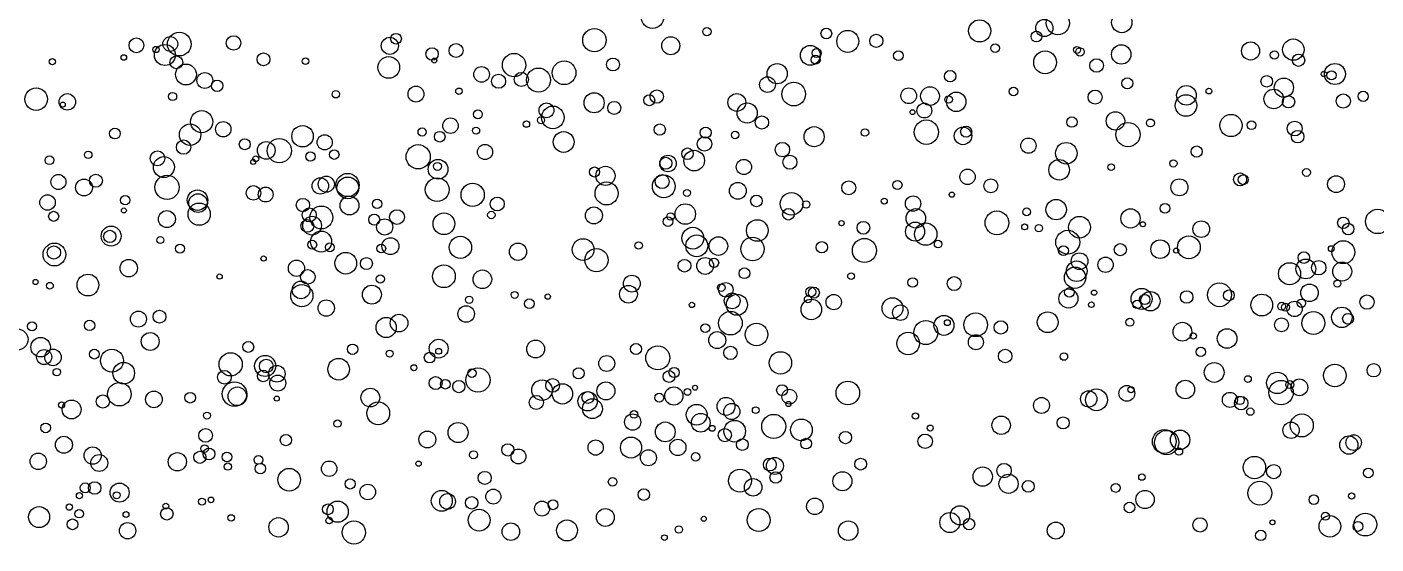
# Model space of a CAD drawing. Extents: x -296 to 296, y -196 to 196.
# Drawn here: x -12.3 to 70.2, y -195.4 to -163.7 of the extents above; entities that cross this region are included whole.
import ezdxf

# ---------------------------------------------------------------- set-up
doc = ezdxf.new("R2010")
doc.units = 0

msp = doc.modelspace()

# ---------------------------------------------------------------- linework, layer by layer
at = {"layer": 'VIA'}
for centre, radius in [((25.9235, -163.1243), 0.6912), ((45.933, -163.9573), 0.6774), ((49.8899, -163.7846), 0.5251), ((50.718, -163.4827), 0.7106), ((54.6278, -163.4507), 0.6185), ((-3.0196, -164.7663), 0.7284), ((10.2335, -164.4377), 0.3287), ((22.3701, -164.5266), 0.7139), ((29.2498, -164.0038), 0.2534), ((36.5583, -164.1178), 0.3287), ((37.8677, -164.6011), 0.6715), ((39.6129, -164.571), 0.4019), ((49.411, -164.3033), 0.3328), ((-5.6421, -164.8445), 0.4517), ((-4.4467, -165.097), 0.1896), ((-3.9018, -165.4347), 0.6445), ((-3.5747, -164.7597), 0.4542), ((0.3004, -164.697), 0.4451), ((9.8569, -164.8739), 0.521), ((12.4403, -165.3702), 0.3803), ((13.9065, -165.1546), 0.4259), ((27.0373, -164.8661), 0.551), ((35.5772, -165.453), 0.6102), ((46.8757, -165.0155), 0.2665), ((51.8847, -165.123), 0.2117), ((52.073, -165.2497), 0.2602), ((54.596, -165.3986), 0.5931), ((62.5055, -165.1887), 0.5533), ((65.1212, -165.1013), 0.654), ((-10.7851, -165.8429), 0.1897), ((-6.4126, -165.5841), 0.1692), ((-3.2037, -165.8834), 0.3938), ((2.1276, -165.7013), 0.3937), ((4.6944, -165.8148), 0.2057), ((9.7876, -166.1917), 0.6658), ((12.5773, -165.7731), 0.1539), ((17.453, -166.0469), 0.7128), ((20.514, -166.5243), 0.7247), ((23.5059, -166.0158), 0.3959), ((35.8963, -165.7235), 0.2763), ((35.9659, -165.3152), 0.2755), ((40.9663, -165.4737), 0.2958), ((49.9387, -165.8874), 0.6993), ((53.087, -166.0742), 0.4148), ((63.9646, -165.4337), 0.2577), ((65.4428, -165.7513), 0.3782), ((-2.6143, -166.6253), 0.6371), ((-1.4582, -166.9976), 0.4856), ((15.4702, -166.621), 0.4799), ((16.5109, -167.0425), 0.4291), ((17.9027, -166.931), 0.4311), ((18.9482, -166.9671), 0.7353), ((33.5488, -166.5775), 0.6212), ((44.1312, -166.7329), 0.3479), ((66.99, -166.6001), 0.1675), ((67.6665, -166.5967), 0.6424), ((67.4576, -166.6774), 0.2834), ((-11.7746, -168.1387), 0.6903), ((-0.7062, -167.3147), 0.3506), ((11.4529, -167.8256), 0.4845), ((14.0856, -167.6511), 0.1978), ((32.9586, -167.2449), 0.4822), ((34.5639, -167.8267), 0.7223), ((41.5951, -167.9299), 0.4792), ((42.8975, -167.9493), 0.574), ((48.0039, -167.67), 0.2594), ((54.9684, -167.1667), 0.3337), ((58.584, -167.9006), 0.5999), ((59.959, -167.6413), 0.172), ((63.4946, -167.0457), 0.3517), ((64.5436, -167.4312), 0.5885), ((-9.8716, -168.304), 0.5048), ((-10.1472, -168.4679), 0.1527), ((-3.4322, -167.9754), 0.2495), ((6.5542, -167.8344), 0.229), ((22.3512, -168.3568), 0.6166), ((23.5804, -168.6702), 0.3969), ((25.7237, -168.2012), 0.3373), ((26.1864, -167.9743), 0.4089), ((31.0808, -168.3357), 0.5467), ((44.0373, -168.1587), 0.2297), ((44.5029, -168.2962), 0.5967), ((52.9987, -168.0091), 0.4328), ((58.5576, -168.5236), 0.66), ((63.9241, -168.1222), 0.5967), ((64.8299, -168.3005), 0.3759), ((68.1777, -168.2528), 0.4336), ((69.39, -167.9635), 0.312), ((-1.65, -169.5149), 0.6792), ((15.2451, -169.0624), 0.2683), ((19.4392, -168.8156), 0.4532), ((19.8244, -169.2528), 0.6926), ((31.7158, -168.9821), 0.6181), ((32.6164, -169.5608), 0.405), ((41.8276, -168.9307), 0.1508), ((42.5498, -168.8317), 0.4538), ((54.2421, -169.47), 0.5637), ((61.3107, -169.7485), 0.6783), ((-6.9625, -170.2394), 0.3302), ((-2.358, -170.3067), 0.6547), ((-0.3329, -169.9773), 0.4724), ((4.5167, -170.4042), 0.6566), ((11.8296, -170.1479), 0.2497), ((13.5647, -169.7592), 0.4715), ((15.1359, -170.0604), 0.2145), ((18.2098, -169.6617), 0.197), ((19.1072, -169.4212), 0.2165), ((26.3658, -170.0011), 0.346), ((29.1724, -170.185), 0.3361), ((35.8076, -170.4319), 0.6145), ((38.9197, -170.1784), 0.2293), ((42.6725, -170.1558), 0.745), ((44.9153, -170.3842), 0.536), ((45.1085, -170.1256), 0.3395), ((51.5772, -169.5385), 0.3196), ((55.0066, -170.3053), 0.7408), ((56.3815, -169.5912), 0.2409), ((62.5642, -169.734), 0.267), ((65.2066, -169.9332), 0.4517), ((-2.759, -171.0707), 0.4387), ((0.9844, -170.8944), 0.3376), ((2.297, -171.2724), 0.541), ((3.0939, -171.2891), 0.7422), ((5.8722, -170.7769), 0.4647), ((12.9101, -170.4345), 0.3255), ((20.4899, -170.755), 0.6352), ((29.1013, -170.8734), 0.4425), ((30.9764, -170.3275), 0.2266), ((33.8679, -171.2206), 0.4408), ((48.9196, -170.9803), 0.4674), ((51.2334, -171.4448), 0.6587), ((65.3906, -170.4302), 0.3824), ((-10.9645, -171.8718), 0.2705), ((-8.5904, -171.5393), 0.2268), ((-4.3537, -171.757), 0.4511), ((1.6544, -171.7913), 0.1806), ((4.9981, -171.6442), 0.2858), ((6.4543, -171.5248), 0.2948), ((11.5906, -171.6615), 0.7422), ((15.6793, -171.3677), 0.4645), ((26.8713, -172.0727), 0.5077), ((28.0645, -171.4759), 0.3526), ((28.4716, -171.8955), 0.6315), ((34.3282, -171.9935), 0.433), ((59.2108, -171.3415), 0.3411), ((-3.9645, -172.2937), 0.643), ((1.4991, -171.9754), 0.1547), ((12.8057, -172.4263), 0.6054), ((12.7684, -172.251), 0.2476), ((22.3768, -172.5914), 0.3077), ((23.0459, -172.8288), 0.5868), ((26.7435, -172.0584), 0.3683), ((31.5139, -172.2852), 0.4645), ((45.1938, -172.8886), 0.469), ((50.7962, -172.4582), 0.6313), ((53.9767, -172.2962), 0.2056), ((57.7858, -172.0668), 0.2232), ((65.9279, -172.6228), 0.2377), ((-10.4147, -173.2033), 0.4592), ((-8.8517, -173.5405), 0.5145), ((-8.1198, -173.1255), 0.3995), ((-3.7678, -173.5288), 0.7405), ((5.6046, -173.4435), 0.503), ((5.9709, -173.3384), 0.4915), ((7.2723, -173.3879), 0.7118), ((7.2882, -173.5659), 0.6673), ((12.753, -173.6722), 0.7255), ((14.9218, -173.9896), 0.7101), ((23.1122, -173.905), 0.7041), ((26.6145, -173.4686), 0.6958), ((26.5166, -173.1808), 0.429), ((31.1412, -173.7454), 0.5161), ((37.9249, -173.5642), 0.4271), ((40.9065, -173.3868), 0.279), ((46.6222, -173.4372), 0.4263), ((58.1534, -173.5307), 0.5195), ((61.8637, -173.0436), 0.3958), ((62.0553, -173.0649), 0.305), ((67.7357, -173.3346), 0.5155), ((-11.0802, -174.4597), 0.474), ((-6.3269, -174.3188), 0.2857), ((-1.9053, -174.3138), 0.6259), ((-1.8753, -174.495), 0.5705), ((1.5116, -173.8728), 0.4456), ((2.2633, -173.9701), 0.456), ((7.3902, -174.6427), 0.576), ((28.0402, -173.8726), 0.2124), ((32.2826, -174.3644), 0.3555), ((34.4274, -174.5399), 0.697), ((41.861, -174.5235), 0.471), ((44.2275, -173.9771), 0.1595), ((-6.4103, -174.9438), 0.152), ((-1.8037, -175.1708), 0.68), ((4.536, -174.6146), 0.4089), ((4.9302, -175.2207), 0.4278), ((5.6659, -175.3749), 0.7001), ((9.0735, -174.5453), 0.2857), ((10.2945, -175.3493), 0.4503), ((16.4281, -174.5487), 0.4263), ((22.3373, -175.2498), 0.5212), ((27.929, -175.1656), 0.627), ((34.2368, -175.178), 0.3517), ((35.3233, -174.5794), 0.2222), ((40.0999, -174.3757), 0.1851), ((42.0324, -175.4269), 0.5963), ((48.8085, -175.0318), 0.2395), ((50.6141, -174.8943), 0.6244), ((55.1612, -175.4335), 0.5898), ((57.2663, -174.8193), 0.298), ((70.2851, -175.6191), 0.7458), ((-10.7076, -175.3033), 0.3079), ((-3.7781, -175.474), 0.5174), ((4.8098, -175.8901), 0.3909), ((5.1022, -175.8741), 0.573), ((8.9013, -175.506), 0.3366), ((9.5424, -175.9567), 0.4921), ((13.1654, -175.7602), 0.6647), ((16.0655, -175.223), 0.2251), ((26.8681, -175.6261), 0.2939), ((27.0343, -175.3158), 0.2309), ((32.3335, -176.1721), 0.6613), ((37.4879, -175.722), 0.161), ((38.8248, -176.007), 0.3902), ((41.9858, -176.2422), 0.5832), ((42.6362, -176.392), 0.6834), ((46.9934, -175.7052), 0.7273), ((52.0402, -175.9729), 0.6675), ((55.9191, -175.7899), 0.1563), ((59.4911, -176.0894), 0.5086), ((68.1822, -175.7033), 0.3518), ((68.4766, -176.0818), 0.3549), ((-7.1922, -176.5143), 0.6105), ((-7.2712, -176.534), 0.3771), ((-4.1881, -176.7589), 0.2112), ((5.6558, -176.8503), 0.6422), ((14.1744, -177.205), 0.6817), ((28.3887, -176.6431), 0.6712), ((28.6307, -177.1081), 0.6702), ((29.9544, -177.1249), 0.5674), ((32.0422, -177.3024), 0.7151), ((48.6875, -175.9513), 0.1827), ((49.5537, -176.0294), 0.2179), ((51.3212, -176.8911), 0.7319), ((58.7304, -177.2026), 0.6975), ((-10.6589, -177.641), 0.6995), ((-10.6907, -177.52), 0.406), ((-2.9796, -177.2796), 0.2811), ((5.1087, -177.0427), 0.273), ((6.1861, -177.1998), 0.2708), ((9.3308, -177.2721), 0.271), ((9.8906, -177.1282), 0.5176), ((17.6976, -177.4706), 0.5279), ((21.6745, -177.3404), 0.6662), ((22.4947, -177.984), 0.7081), ((25.0786, -177.0859), 0.2259), ((36.2818, -177.1948), 0.3455), ((38.8887, -177.3934), 0.7387), ((43.3935, -176.9983), 0.23), ((51.0632, -177.4076), 0.3015), ((54.5396, -177.3441), 0.3732), ((56.9755, -177.3138), 0.5677), ((57.9553, -177.403), 0.1532), ((67.4426, -177.2836), 0.1777), ((68.1765, -177.498), 0.7011), ((-6.1137, -178.4753), 0.5334), ((2.1349, -177.8888), 0.1609), ((4.1458, -178.4806), 0.4962), ((7.1598, -178.1742), 0.6616), ((8.4266, -178.1931), 0.3649), ((27.8809, -178.3298), 0.3876), ((29.1408, -178.3395), 0.515), ((29.6879, -178.1472), 0.2841), ((51.8716, -178.6623), 0.6298), ((52.0471, -178.051), 0.5115), ((53.6354, -178.2651), 0.4671), ((64.889, -178.8175), 0.6765), ((65.8877, -178.5246), 0.6062), ((65.7668, -177.8299), 0.3533), ((66.6733, -178.4478), 0.4417), ((68.1114, -178.6804), 0.581), ((-8.6091, -179.5074), 0.6657), ((-0.5548, -178.9898), 0.1606), ((4.8343, -179.0104), 0.4461), ((9.2731, -179.1382), 0.2535), ((13.1656, -178.9734), 0.6942), ((15.5166, -179.1585), 0.5712), ((24.6574, -179.4216), 0.5153), ((31.5477, -178.7876), 0.3287), ((38.0711, -178.9633), 0.2057), ((41.8397, -179.3536), 0.2943), ((44.3723, -179.4213), 0.4265), ((51.7737, -179.0641), 0.6523), ((-11.8145, -179.3226), 0.1564), ((-10.9388, -179.5545), 0.2084), ((4.4713, -180.1546), 0.6797), ((4.425, -179.8105), 0.5424), ((8.7593, -180.096), 0.579), ((24.4522, -180.0715), 0.5436), ((30.1321, -179.6666), 0.2275), ((30.4057, -179.7978), 0.4481), ((35.6063, -179.9266), 0.3025), ((35.797, -179.9781), 0.3372), ((51.3642, -180.3339), 0.5834), ((51.4256, -179.9616), 0.2949), ((52.9345, -179.9755), 0.1625), ((55.8419, -180.3569), 0.6429), ((58.6008, -180.2419), 0.3839), ((60.6057, -180.1048), 0.7284), ((61.1814, -180.1389), 0.3304), ((66.113, -179.986), 0.5366), ((67.8181, -179.4161), 0.2138), ((5.9643, -180.9151), 0.4986), ((14.7088, -180.4124), 0.2203), ((17.4948, -180.1142), 0.2105), ((18.3894, -180.6536), 0.296), ((19.5137, -180.2152), 0.1615), ((28.3337, -180.7227), 0.1626), ((30.7976, -180.4791), 0.4808), ((31.0894, -180.713), 0.643), ((35.6371, -181.0023), 0.6283), ((35.4286, -180.3783), 0.2172), ((37.0109, -180.5532), 0.4713), ((40.6021, -180.9253), 0.6398), ((52.7694, -180.7105), 0.172), ((55.5679, -180.6955), 0.257), ((56.033, -180.3934), 0.3148), ((56.3787, -180.4957), 0.5928), ((63.1922, -180.7307), 0.6657), ((64.4074, -180.8058), 0.2396), ((64.6404, -180.8671), 0.2417), ((65.1996, -180.9731), 0.4684), ((65.6163, -180.6219), 0.2573), ((69.6269, -180.5525), 0.4381), ((-5.5195, -181.5904), 0.4892), ((-4.2335, -181.4469), 0.3913), ((9.6297, -182.1076), 0.6174), ((10.4214, -181.8352), 0.537), ((14.5253, -181.2796), 0.5055), ((30.6914, -181.8415), 0.7224), ((41.085, -181.1956), 0.474), ((43.7521, -181.9764), 0.611), ((45.6899, -181.9375), 0.725), ((50.0947, -181.7846), 0.6353), ((55.1284, -181.7841), 0.2435), ((64.4007, -181.941), 0.425), ((66.3477, -181.8361), 0.7012), ((68.0886, -181.4867), 0.6244), ((68.4704, -181.5746), 0.3311), ((-12.9202, -182.842), 0.6446), ((-12.0265, -182.0323), 0.2769), ((-8.5076, -181.9785), 0.316), ((29.1512, -182.1462), 0.2704), ((29.8833, -182.8755), 0.5168), ((32.2861, -182.5345), 0.6886), ((42.642, -182.418), 0.7346), ((43.9566, -181.8113), 0.1802), ((47.2298, -182.1026), 0.4117), ((58.3358, -182.3634), 0.5737), ((61.0711, -182.781), 0.5982), ((-11.5036, -183.3121), 0.599), ((-4.8001, -182.961), 0.5475), ((1.1987, -183.2963), 0.3322), ((7.5807, -183.4395), 0.3179), ((12.8435, -183.4008), 0.5757), ((18.7736, -183.4247), 0.5463), ((24.9181, -183.4223), 0.3401), ((41.5604, -183.086), 0.6911), ((45.7065, -183.0099), 0.4617), ((59.0112, -182.625), 0.1916), ((-11.2873, -183.9151), 0.4606), ((-10.7468, -183.9335), 0.5084), ((-8.2131, -183.7363), 0.2977), ((-7.1432, -184.1342), 0.6997), ((0.1192, -184.3588), 0.7097), ((2.2307, -184.4585), 0.6459), ((6.7242, -184.6594), 0.6609), ((9.8509, -183.7045), 0.2127), ((12.2926, -183.9484), 0.326), ((12.8457, -183.5604), 0.1793), ((23.1248, -184.3129), 0.4848), ((26.247, -183.9632), 0.7362), ((30.692, -183.6604), 0.4103), ((33.7488, -184.2733), 0.6871), ((47.496, -183.8539), 0.4153), ((51.0905, -183.8858), 0.227), ((59.4581, -183.5994), 0.2864), ((-10.5184, -184.8348), 0.2275), ((-6.4193, -184.8995), 0.6584), ((-0.2613, -185.1503), 0.4215), ((2.1122, -185.0677), 0.3579), ((2.2945, -184.4656), 0.4156), ((2.942, -184.9405), 0.5098), ((11.3265, -184.5671), 0.1818), ((15.2476, -185.3184), 0.7447), ((14.8761, -184.8994), 0.2573), ((21.4047, -184.9096), 0.344), ((26.9378, -185.1074), 0.3617), ((27.2445, -184.8598), 0.3155), ((60.2807, -184.8573), 0.6038), ((64.1412, -185.4961), 0.6577), ((67.6653, -185.0419), 0.6891), ((70.039, -184.7245), 0.4082), ((-6.687, -186.1868), 0.718), ((0.3548, -186.1788), 0.7487), ((3.0028, -185.5077), 0.4909), ((12.6574, -185.5026), 0.3989), ((13.2531, -185.5791), 0.2915), ((14.0746, -185.7228), 0.3731), ((19.1657, -185.9401), 0.6297), ((19.8154, -185.6501), 0.4207), ((20.4118, -186.1663), 0.6226), ((23.0731, -185.9834), 0.5514), ((28.5257, -185.7913), 0.152), ((33.8468, -185.9403), 0.3327), ((37.8714, -186.1091), 0.72), ((54.9368, -186.1354), 0.4879), ((58.5183, -185.899), 0.5676), ((62.3473, -185.2574), 0.2038), ((64.3721, -186.0873), 0.7457), ((64.8997, -185.6025), 0.2441), ((65.4926, -185.7694), 0.5133), ((-7.6977, -186.6362), 0.4028), ((-4.5752, -186.5063), 0.5088), ((-2.3577, -186.403), 0.3276), ((0.5285, -186.3173), 0.5709), ((2.9378, -186.4552), 0.1534), ((8.6641, -186.3944), 0.5746), ((18.8149, -186.6929), 0.4315), ((21.9569, -186.6206), 0.5909), ((21.9712, -186.389), 0.3626), ((22.2491, -187.0744), 0.6077), ((26.3353, -186.401), 0.2718), ((27.2286, -186.2959), 0.5562), ((28.0621, -186.0483), 0.2059), ((30.4199, -186.9322), 0.5483), ((34.2972, -186.3396), 0.4534), ((49.7165, -186.8735), 0.4869), ((52.6052, -186.4776), 0.499), ((53.0805, -186.534), 0.6653), ((55.1929, -185.914), 0.1867), ((61.2398, -186.5332), 0.4576), ((61.9312, -186.7379), 0.4136), ((61.8584, -186.5619), 0.2643), ((-10.2245, -186.8425), 0.1894), ((-9.6066, -187.1212), 0.5762), ((-1.3307, -187.4958), 0.2142), ((9.147, -187.3543), 0.6982), ((24.7942, -187.4254), 0.2348), ((28.6241, -187.4433), 0.6348), ((30.7732, -187.2485), 0.4941), ((32.2353, -187.1683), 0.2045), ((34.2335, -186.7872), 0.1557), ((62.492, -187.2535), 0.224), ((-11.2007, -188.2471), 0.2979), ((6.6569, -187.9859), 0.2227), ((14.0304, -188.5317), 0.6142), ((24.7086, -187.8907), 0.4975), ((26.7049, -188.4943), 0.6064), ((28.8724, -187.9324), 0.5726), ((29.5738, -188.2758), 0.1825), ((30.9495, -188.4561), 0.6638), ((33.3367, -188.157), 0.7348), ((35.0317, -188.3729), 0.6647), ((42.007, -187.5235), 0.1955), ((42.9097, -188.2619), 0.186), ((47.2511, -188.0868), 0.5638), ((51.0433, -187.9444), 0.3688), ((64.9842, -188.3956), 0.4991), ((65.6412, -188.0998), 0.7033), ((-10.0792, -189.2783), 0.5188), ((-1.4181, -188.711), 0.4174), ((3.5001, -188.9945), 0.3436), ((12.1516, -188.9631), 0.5149), ((24.6105, -189.452), 0.6441), ((27.4729, -189.4441), 0.4989), ((30.3513, -188.6897), 0.4023), ((31.4156, -189.2682), 0.3574), ((35.319, -189.2121), 0.3266), ((37.7228, -188.8409), 0.3729), ((42.5999, -189.0696), 0.4435), ((57.2308, -189.081), 0.7286), ((57.3713, -189.1437), 0.7455), ((58.1952, -188.9772), 0.5959), ((68.5161, -189.2998), 0.5596), ((68.8127, -189.1483), 0.4769), ((-8.3197, -189.9411), 0.5277), ((-3.1411, -190.3225), 0.5599), ((-1.7656, -190.0481), 0.3692), ((-1.4715, -189.5171), 0.2282), ((-1.204, -189.8439), 0.3647), ((-0.1061, -190.0285), 0.2903), ((14.9779, -189.8942), 0.2477), ((17.0732, -189.596), 0.3738), ((17.723, -189.9957), 0.4542), ((22.446, -189.4538), 0.4666), ((25.6734, -190.0756), 0.4875), ((28.5586, -190.02), 0.2563), ((58.1231, -189.6957), 0.2279), ((-11.6485, -190.2962), 0.5034), ((-7.9208, -190.3966), 0.5189), ((-0.0531, -190.6167), 0.2209), ((1.8179, -190.2062), 0.2699), ((1.9366, -190.7413), 0.3192), ((6.1442, -190.7476), 0.4734), ((11.6147, -190.4385), 0.1611), ((33.1008, -190.4898), 0.3947), ((33.4114, -190.5765), 0.5185), ((38.655, -190.4651), 0.3601), ((47.4286, -190.8634), 0.4413), ((62.7421, -190.6758), 0.6855), ((63.9234, -190.925), 0.4342), ((3.6956, -191.4191), 0.6908), ((7.4254, -191.6792), 0.3099), ((15.6603, -191.3093), 0.4028), ((23.4847, -191.5496), 0.263), ((31.276, -191.4792), 0.7005), ((32.0822, -191.8846), 0.5358), ((33.4607, -191.285), 0.3512), ((37.5404, -191.512), 0.5833), ((46.1215, -191.2293), 0.5915), ((47.7027, -191.6692), 0.5885), ((55.8605, -191.2588), 0.1971), ((69.7093, -191.0068), 0.29), ((-9.1291, -192.3995), 0.1891), ((-8.7726, -191.9208), 0.3062), ((-8.196, -191.9247), 0.3827), ((-6.6739, -192.207), 0.5824), ((-6.857, -192.3694), 0.2155), ((8.5067, -192.1706), 0.4775), ((13.0324, -192.7125), 0.6406), ((13.3873, -192.7487), 0.4807), ((16.1874, -192.4537), 0.4601), ((25.3901, -192.3293), 0.353), ((48.9082, -191.8255), 0.3629), ((54.2594, -191.9208), 0.2708), ((56.0531, -192.6293), 0.5595), ((63.0709, -192.2444), 0.7297), ((68.6902, -192.4166), 0.1939), ((-11.5973, -193.7031), 0.6426), ((-9.7486, -193.0905), 0.1973), ((-3.8444, -193.0327), 0.1758), ((-1.636, -192.7606), 0.2151), ((-1.0844, -192.6527), 0.174), ((6.0674, -193.2308), 0.3291), ((6.6681, -193.3767), 0.6487), ((14.8656, -192.8314), 0.3839), ((19.1693, -193.1857), 0.456), ((19.8386, -192.9533), 0.3004), ((35.8553, -193.0489), 0.5035), ((44.731, -193.5995), 0.5867), ((55.098, -193.1218), 0.3263), ((66.3764, -192.6417), 0.292), ((-9.5535, -194.1509), 0.3286), ((-9.149, -193.5014), 0.2599), ((-6.2811, -193.5478), 0.1789), ((-3.7809, -193.5096), 0.3803), ((0.1488, -193.7551), 0.1962), ((3.0501, -194.3321), 0.5924), ((6.1386, -193.9216), 0.2014), ((15.317, -193.8902), 0.6685), ((20.6943, -194.522), 0.6405), ((23.0399, -193.7283), 0.5465), ((29.0608, -193.811), 0.1534), ((32.419, -193.887), 0.7024), ((44.1121, -194.0405), 0.6147), ((45.2839, -194.136), 0.3467), ((59.4153, -194.184), 0.4397), ((63.8416, -194.0285), 0.1523), ((67.3584, -194.2698), 0.6598), ((67.0856, -193.6538), 0.2417), ((69.5262, -194.1626), 0.6979), ((-6.1837, -194.5403), 0.4979), ((7.6612, -194.6435), 0.7103), ((17.2603, -194.5953), 0.5362), ((27.5381, -194.4684), 0.2233), ((37.8952, -194.5416), 0.5983), ((50.5902, -194.5317), 0.5183), ((63.1263, -194.8262), 0.3146), ((69.0741, -194.2783), 0.3002), ((26.6542, -194.9621), 0.173)]:
    msp.add_circle(centre, radius, dxfattribs=at)

doc.saveas('drawing.dxf')
